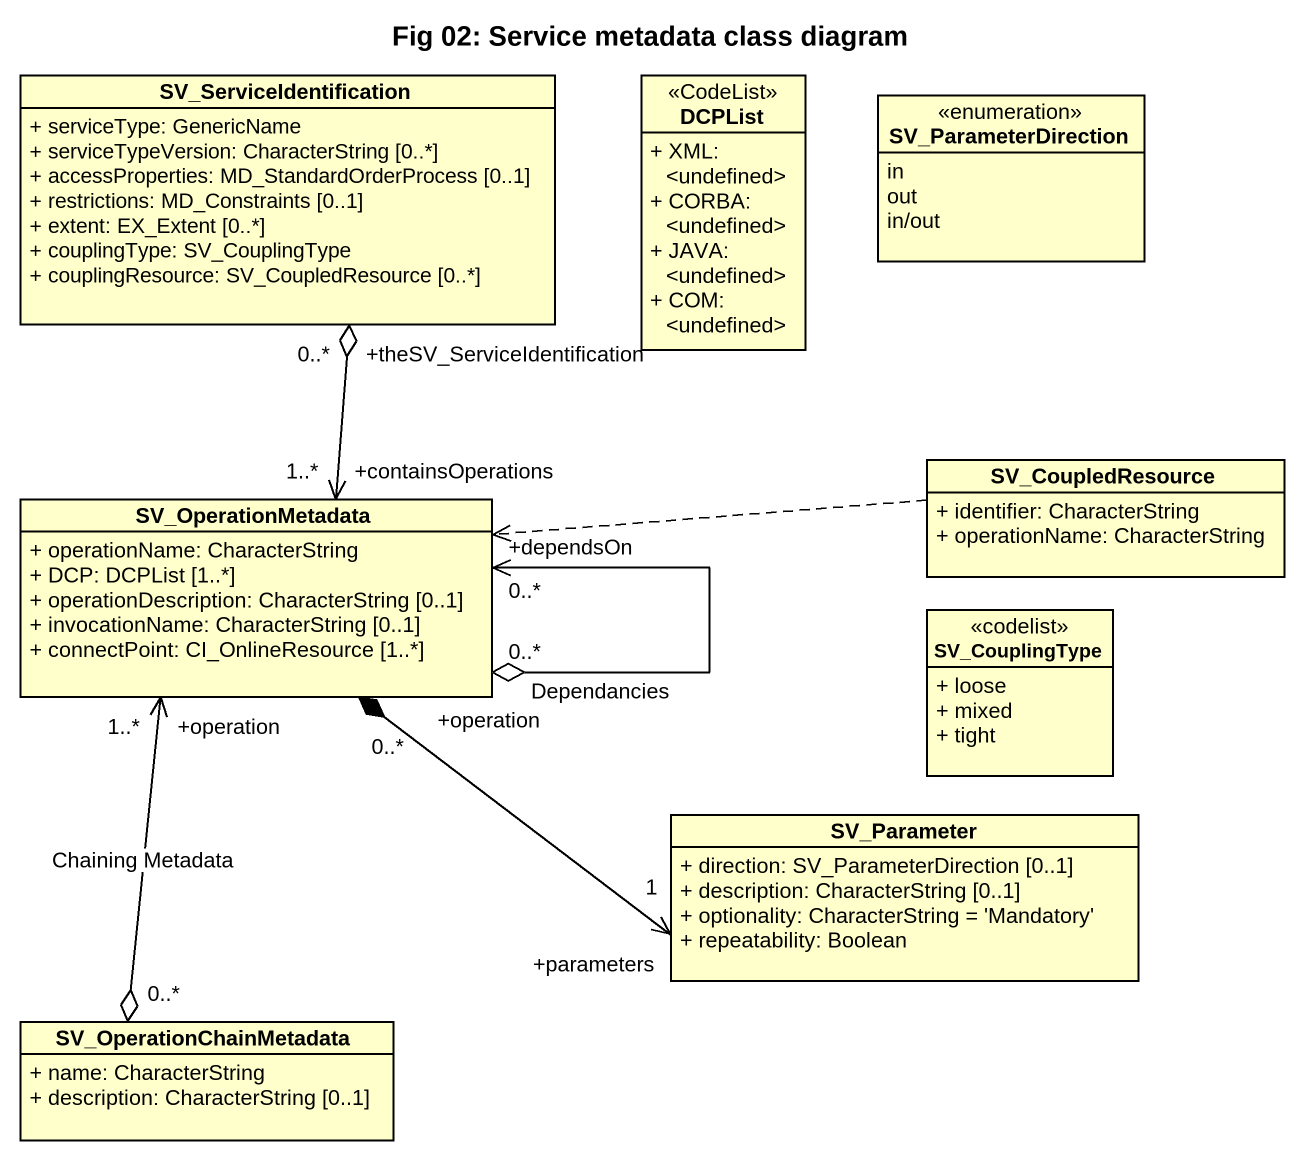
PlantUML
@startuml
title Fig 02: Service metadata class diagram
hide circle
hide empty members
skinparam classAttributeIconSize 0
class SV_ServiceIdentification {
  + serviceType: GenericName
  + serviceTypeVersion: CharacterString [0..*]
  + accessProperties: MD_StandardOrderProcess [0..1]
  + restrictions: MD_Constraints [0..1]
  + extent: EX_Extent [0..*]
  + couplingType: SV_CouplingType
  + couplingResource: SV_CoupledResource [0..*]
}
class DCPList <<CodeList>> {
  + XML: <undefined>
  + CORBA: <undefined>
  + JAVA: <undefined>
  + COM: <undefined>
}
enum SV_ParameterDirection {
  in
  out
  in/out
}
class SV_OperationMetadata {
  + operationName: CharacterString
  + DCP: DCPList [1..*]
  + operationDescription: CharacterString [0..1]
  + invocationName: CharacterString [0..1]
  + connectPoint: CI_OnlineResource [1..*]
}
class SV_CoupledResource {
  + identifier: CharacterString
  + operationName: CharacterString
}
class SV_CouplingType <<codelist>> {
  + loose
  + mixed
  + tight
}
class SV_Parameter {
  + direction: SV_ParameterDirection [0..1]
  + description: CharacterString [0..1]
  + optionality: CharacterString = 'Mandatory'
  + repeatability: Boolean
}
class SV_OperationChainMetadata {
  + name: CharacterString
  + description: CharacterString [0..1]
}
SV_ServiceIdentification "+theSV_ServiceIdentification\n0..*" o--> "+containsOperations\n1..*" SV_OperationMetadata
SV_OperationMetadata "0..*" o--> "+dependsOn\n0..*" SV_OperationMetadata : Dependancies
SV_OperationMetadata "+operation\n0..*" *-right-> "+parameters\n1" SV_Parameter
SV_CoupledResource .left.> SV_OperationMetadata
SV_OperationChainMetadata "0..*" o-up-> "+operation\n1..*" SV_OperationMetadata : Chaining Metadata
@enduml
